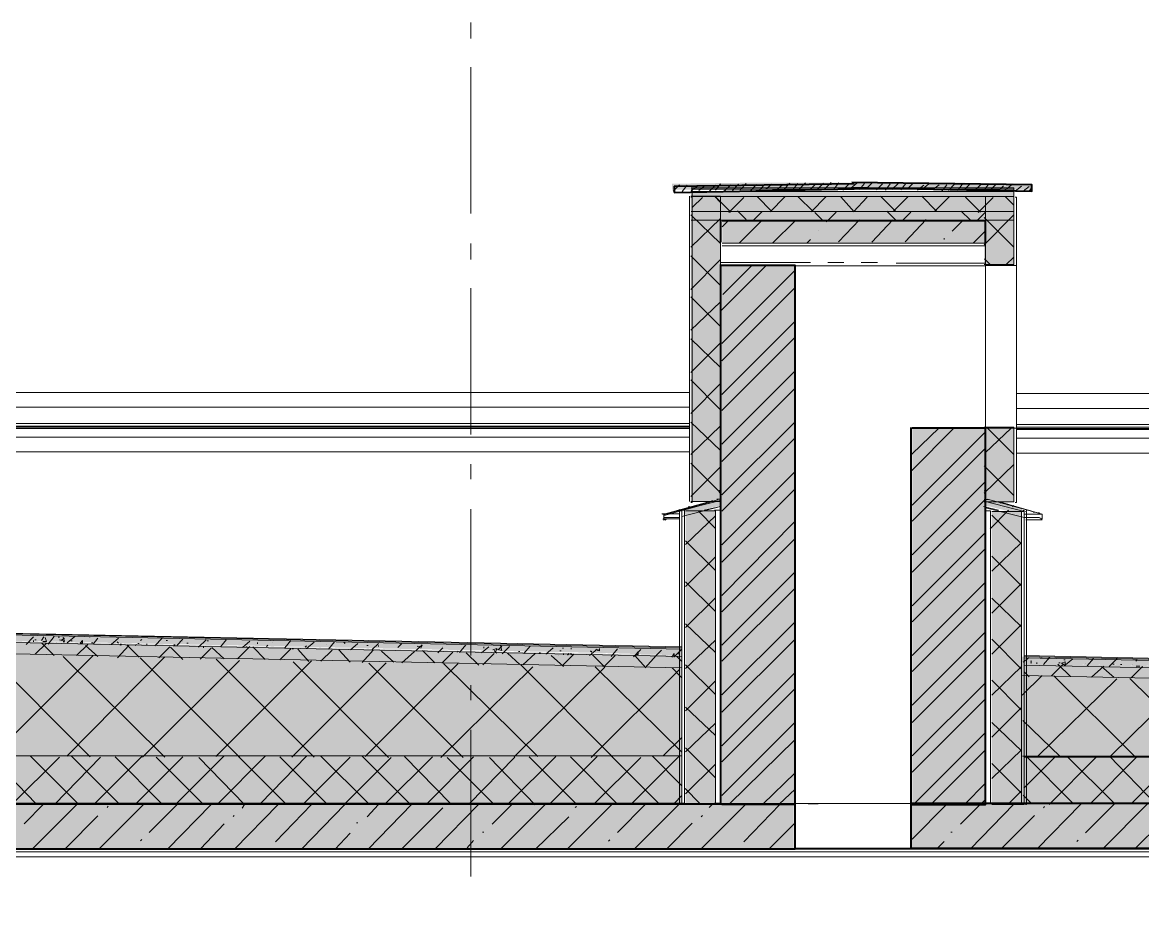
# Model space of a CAD drawing. Header units: millimetres. Extents: x -135211 to 49383, y -8033 to 228499.
# Drawn here: x -48129 to -44308, y 19019 to 22028 of the extents above; entities that cross this region are included whole.
import ezdxf

# ---------------------------------------------------------------- set-up
doc = ezdxf.new("R2010")
doc.units = ezdxf.units.MM
doc.layers.add('PDF _Геометрия', color=7, linetype='Continuous', true_color=0x1d1d1d)
doc.layers.add('PDF _Сплошная заливка', color=7, linetype='Continuous', true_color=0xffffff)

msp = doc.modelspace()

# ---------------------------------------------------------------- hatches: boundary and pattern name
at = {"layer": 'PDF _Сплошная заливка', "transparency": 33554559}
msp.add_hatch(color=256, dxfattribs=at).paths.add_polyline_path([(-45889.3, 21456.8), (-45705.8, 21460.6), (-45502.7, 21464.8), (-45092, 21464.8), (-44709.2, 21456.8), (-44686.4, 21456.8), (-44686.4, 21477.5), (-44990.5, 21481.7), (-45604.2, 21481.7), (-45913.3, 21477.5), (-45913.3, 21456.8)])
h = msp.add_hatch(color=256, dxfattribs=at)
h.paths.add_polyline_path([(-44749.2, 21202.3), (-44749.2, 21434.5), (-44849.3, 21434.5), (-44849.3, 21202.3)])
h.paths.add_polyline_path([(-44749.2, 20647.8), (-44849.3, 20647.8), (-44849.3, 20393.8), (-44749.2, 20393.8)])
h = msp.add_hatch(color=256, dxfattribs=at)
h.paths.add_polyline_path([(-45778.1, 20393.7), (-45872.9, 20370.1), (-45872.9, 20348.9), (-45760.9, 20376.9), (-45748.2, 20376.9), (-45748.2, 20393.7)])
h.paths.add_polyline_path([(-44732.2, 20372.7), (-44816.6, 20393.7), (-44850.8, 20393.7), (-44850.8, 20376.9), (-44829.6, 20376.9), (-44744.9, 20355.7), (-44719.5, 20347.3), (-44719.5, 20368.4)])
h = msp.add_hatch(color=256, dxfattribs=at)
h.paths.add_polyline_path([(-33514.6, 19877.4), (-33628.9, 19873.2), (-33739, 19868.9), (-33967.5, 19860.5), (-34077.6, 19856.2), (-34306.2, 19847.8), (-34416.2, 19843.5), (-34530.5, 19839.3), (-34640.6, 19835.1), (-34869.2, 19826.6), (-34979.2, 19822.4), (-35207.8, 19813.9), (-35317.9, 19809.7), (-35546.5, 19801.2), (-35656.5, 19797), (-35770.8, 19792.7), (-35880.9, 19788.5), (-36109.5, 19780), (-36219.5, 19775.8), (-36448.1, 19767.3), (-36558.2, 19763.1), (-36672.5, 19758.9), (-36782.5, 19754.6), (-37011.1, 19746.2), (-37121.2, 19741.9), (-37349.8, 19733.5), (-37459.8, 19729.2), (-37688.4, 19720.8), (-37798.5, 19716.5), (-37798.5, 19720.8), (-37989, 19725), (-38378.4, 19733.5), (-38568.9, 19737.7), (-38958.3, 19746.2), (-39148.8, 19750.4), (-39538.3, 19758.9), (-39728.7, 19763.1), (-40118.2, 19771.6), (-40308.7, 19775.8), (-40698.1, 19784.3), (-40888.6, 19788.5), (-41278.1, 19797), (-41477, 19801.2), (-42289.8, 19818.1), (-42488.7, 19822.4), (-43504.6, 19843.5), (-43703.6, 19847.8), (-44516.4, 19864.7), (-44719.5, 19864.7), (-44719.5, 19839.3), (-44512.1, 19839.3), (-44308.9, 19835.1), (-44101.5, 19830.8), (-43695.1, 19822.4), (-43487.7, 19818.1), (-43284.5, 19813.9), (-43077.1, 19809.7), (-42670.7, 19801.2), (-42463.3, 19797), (-42056.9, 19788.5), (-41849.5, 19784.3), (-41646.3, 19780), (-41438.9, 19775.8), (-41032.5, 19767.3), (-40825.1, 19763.1), (-40621.9, 19758.9), (-40414.5, 19754.6), (-40008.1, 19746.2), (-39800.7, 19741.9), (-39394.3, 19733.5), (-39186.9, 19729.2), (-38983.7, 19725), (-38776.3, 19720.8), (-38369.9, 19712.3), (-38162.5, 19708.1), (-37756.1, 19699.6), (-37688.4, 19695.4), (-37688.4, 19699.6), (-37569.9, 19703.8), (-37455.6, 19708.1), (-37337.1, 19712.3), (-37108.5, 19720.8), (-36990, 19725), (-36761.4, 19733.5), (-36642.8, 19737.7), (-36414.3, 19746.2), (-36295.7, 19750.4), (-36067.1, 19758.9), (-35948.6, 19763.1), (-35720, 19771.6), (-35601.5, 19775.8), (-35487.2, 19780), (-35368.7, 19784.3), (-35140.1, 19792.7), (-35021.6, 19797), (-34793, 19805.4), (-34674.5, 19809.7), (-34445.9, 19818.1), (-34327.4, 19822.4), (-34098.8, 19830.8), (-33980.2, 19835.1), (-33751.7, 19843.5), (-33633.1, 19847.8), (-33518.8, 19852), (-33269.1, 19852), (-33133.6, 19847.8), (-33002.4, 19843.5), (-32866.9, 19839.3), (-32735.7, 19835.1), (-32600.3, 19830.8), (-32469, 19826.6), (-32333.6, 19822.4), (-32202.4, 19818.1), (-32066.9, 19813.9), (-31935.7, 19809.7), (-31800.2, 19805.4), (-31669, 19801.2), (-31533.5, 19797), (-31402.3, 19792.7), (-31266.8, 19788.5), (-31135.6, 19784.3), (-31000.2, 19780), (-30868.9, 19775.8), (-30733.5, 19771.6), (-30602.3, 19767.3), (-30466.8, 19763.1), (-30335.6, 19758.9), (-30200.1, 19754.6), (-30068.9, 19750.4), (-29933.4, 19746.2), (-29802.2, 19741.9), (-29666.7, 19737.7), (-29535.5, 19733.5), (-29400.1, 19729.2), (-29268.8, 19725), (-29133.4, 19720.8), (-29002.2, 19716.5), (-28866.7, 19712.3), (-28735.5, 19708.1), (-28600, 19703.8), (-28468.8, 19699.6), (-28396.8, 19695.4), (-28396.8, 19699.6), (-28219, 19703.8), (-27351.3, 19725), (-27088.8, 19729.2), (-26830.6, 19729.2), (-26830.6, 19754.6), (-27038, 19754.6), (-27249.7, 19750.4), (-27457.1, 19746.2), (-27668.7, 19741.9), (-27825.4, 19737.7), (-28307.9, 19725), (-28595.8, 19720.8), (-28595.8, 19725), (-28858.2, 19733.5), (-28985.2, 19737.7), (-29247.7, 19746.2), (-29374.7, 19750.4), (-29637.1, 19758.9), (-29764.1, 19763.1), (-30026.6, 19771.6), (-30153.5, 19775.8), (-30416, 19784.3), (-30543, 19788.5), (-30936.7, 19801.2), (-31063.7, 19805.4), (-31326.1, 19813.9), (-31453.1, 19818.1), (-31715.5, 19826.6), (-31842.5, 19830.8), (-32105, 19839.3), (-32232, 19843.5), (-32494.4, 19852), (-32621.4, 19856.2), (-32883.9, 19864.7), (-33010.9, 19868.9), (-33273.3, 19877.4)])
h.paths.add_polyline_path([(-49883.9, 19979), (-50082.1, 19983.1), (-50483, 19983.1), (-50483, 19962), (-50281.8, 19962), (-49659.5, 19949.3), (-49456.3, 19945.1), (-48834.1, 19932.4), (-48630.9, 19928.2), (-48008.6, 19915.5), (-47805.4, 19911.3), (-47183.2, 19898.6), (-46980, 19894.3), (-46357.7, 19881.6), (-46154.5, 19877.4), (-46014.9, 19873.2), (-45879.4, 19868.9), (-45879.4, 19894.3), (-46277.3, 19902.8), (-46480.5, 19907), (-46878.4, 19915.5), (-47081.6, 19919.7), (-47479.5, 19928.2), (-47682.7, 19932.4), (-48080.6, 19940.9), (-48283.8, 19945.1), (-48681.7, 19953.6), (-48884.9, 19957.8), (-49282.8, 19966.3), (-49486, 19970.5)])
h = msp.add_hatch(color=256, dxfattribs=at)
h.paths.add_polyline_path([(-33518.8, 19852), (-33633.1, 19847.8), (-33751.7, 19843.5), (-33980.2, 19835.1), (-34098.8, 19830.8), (-34327.4, 19822.4), (-34445.9, 19818.1), (-34674.5, 19809.7), (-34793, 19805.4), (-35021.6, 19797), (-35140.1, 19792.7), (-35368.7, 19784.3), (-35487.2, 19780), (-35601.5, 19775.8), (-35720, 19771.6), (-35948.6, 19763.1), (-36067.1, 19758.9), (-36295.7, 19750.4), (-36414.3, 19746.2), (-36642.8, 19737.7), (-36761.4, 19733.5), (-36990, 19725), (-37108.5, 19720.8), (-37337.1, 19712.3), (-37455.6, 19708.1), (-37569.9, 19703.8), (-37688.4, 19699.6), (-37798.5, 19695.4), (-37798.5, 19699.6), (-38204.8, 19708.1), (-38412.3, 19712.3), (-38818.6, 19720.8), (-39026.1, 19725), (-39432.4, 19733.5), (-39639.9, 19737.7), (-40046.2, 19746.2), (-40253.6, 19750.4), (-40660, 19758.9), (-40867.4, 19763.1), (-41070.6, 19767.3), (-41278.1, 19771.6), (-41477, 19775.8), (-42289.8, 19792.7), (-42488.7, 19797), (-43504.6, 19818.1), (-43703.6, 19822.4), (-44516.4, 19839.3), (-44719.5, 19839.3), (-44719.5, 19801.2), (-44520.6, 19801.2), (-37756.1, 19657.3), (-37684.2, 19653), (-37684.2, 19657.3), (-37455.6, 19665.7), (-37345.5, 19670), (-37116.9, 19678.4), (-37006.9, 19682.7), (-36892.6, 19686.9), (-36782.5, 19691.1), (-36553.9, 19699.6), (-36443.9, 19703.8), (-36329.6, 19708.1), (-36219.5, 19712.3), (-35990.9, 19720.8), (-35880.9, 19725), (-35766.6, 19729.2), (-35656.5, 19733.5), (-35428, 19741.9), (-35317.9, 19746.2), (-35203.6, 19750.4), (-35093.5, 19754.6), (-34865, 19763.1), (-34754.9, 19767.3), (-34640.6, 19771.6), (-34530.5, 19775.8), (-34302, 19784.3), (-34191.9, 19788.5), (-34077.6, 19792.7), (-33967.5, 19797), (-33739, 19805.4), (-33628.9, 19809.7), (-33514.6, 19813.9), (-33273.3, 19813.9), (-33010.9, 19805.4), (-32883.9, 19801.2), (-32621.4, 19792.7), (-32494.4, 19788.5), (-32232, 19780), (-32105, 19775.8), (-31842.5, 19767.3), (-31715.5, 19763.1), (-31453.1, 19754.6), (-31326.1, 19750.4), (-31063.7, 19741.9), (-30936.7, 19737.7), (-30543, 19725), (-30416, 19720.8), (-30153.5, 19712.3), (-30026.6, 19708.1), (-29764.1, 19699.6), (-29637.1, 19695.4), (-29374.7, 19686.9), (-29247.7, 19682.7), (-28985.2, 19674.2), (-28858.2, 19670), (-28595.8, 19661.5), (-28468.8, 19657.3), (-28396.8, 19653), (-28396.8, 19657.3), (-28219, 19661.5), (-27004.1, 19691.1), (-26830.6, 19691.1), (-26830.6, 19729.2), (-27038, 19729.2), (-27249.7, 19725), (-27457.1, 19720.8), (-27668.7, 19716.5), (-28265.6, 19703.8), (-28600, 19699.6), (-28600, 19703.8), (-28735.5, 19708.1), (-28866.7, 19712.3), (-29002.2, 19716.5), (-29133.4, 19720.8), (-29268.8, 19725), (-29400.1, 19729.2), (-29535.5, 19733.5), (-29666.7, 19737.7), (-29802.2, 19741.9), (-29933.4, 19746.2), (-30068.9, 19750.4), (-30200.1, 19754.6), (-30335.6, 19758.9), (-30466.8, 19763.1), (-30602.3, 19767.3), (-30733.5, 19771.6), (-30868.9, 19775.8), (-31000.2, 19780), (-31135.6, 19784.3), (-31266.8, 19788.5), (-31402.3, 19792.7), (-31533.5, 19797), (-31669, 19801.2), (-31800.2, 19805.4), (-31935.7, 19809.7), (-32066.9, 19813.9), (-32202.4, 19818.1), (-32333.6, 19822.4), (-32469, 19826.6), (-32600.3, 19830.8), (-32735.7, 19835.1), (-32866.9, 19839.3), (-33002.4, 19843.5), (-33133.6, 19847.8), (-33269.1, 19852)])
h.paths.add_polyline_path([(-49883.9, 19953.6), (-50082.3, 19957.7), (-50483, 19957.7), (-50483, 19923.9), (-50290.3, 19923.9), (-50091.3, 19919.7), (-49896.6, 19915.5), (-49697.6, 19911.3), (-49502.9, 19907), (-49304, 19902.8), (-49109.2, 19898.6), (-48910.3, 19894.3), (-48715.6, 19890.1), (-48516.6, 19885.9), (-48321.9, 19881.6), (-47924, 19873.2), (-47729.3, 19868.9), (-47530.3, 19864.7), (-47335.6, 19860.5), (-47136.6, 19856.2), (-46941.9, 19852), (-46742.9, 19847.8), (-46548.2, 19843.5), (-46349.3, 19839.3), (-46154.5, 19835.1), (-45879.4, 19830.8), (-45879.4, 19868.9), (-46277.3, 19877.4), (-46480.5, 19881.6), (-46878.4, 19890.1), (-47081.6, 19894.3), (-47479.5, 19902.8), (-47682.7, 19907), (-48080.6, 19915.5), (-48283.8, 19919.7), (-48681.7, 19928.2), (-48884.9, 19932.4), (-49282.8, 19940.9), (-49486, 19945.1)])
h = msp.add_hatch(color=256, dxfattribs=at)
h.paths.add_polyline_path([(-33514.6, 19813.9), (-33628.9, 19809.7), (-33739, 19805.4), (-33967.5, 19797), (-34077.6, 19792.7), (-34191.9, 19788.5), (-34302, 19784.3), (-34530.5, 19775.8), (-34640.6, 19771.6), (-34754.9, 19767.3), (-34865, 19763.1), (-35093.5, 19754.6), (-35203.6, 19750.4), (-35317.9, 19746.2), (-35428, 19741.9), (-35656.5, 19733.5), (-35766.6, 19729.2), (-35880.9, 19725), (-35990.9, 19720.8), (-36219.5, 19712.3), (-36329.6, 19708.1), (-36443.9, 19703.8), (-36553.9, 19699.6), (-36782.5, 19691.1), (-36892.6, 19686.9), (-37006.9, 19682.7), (-37116.9, 19678.4), (-37345.5, 19670), (-37455.6, 19665.7), (-37798.5, 19653), (-37798.5, 19657.3), (-37989, 19661.5), (-38378.4, 19670), (-38568.9, 19674.2), (-38958.3, 19682.7), (-39148.8, 19686.9), (-39538.3, 19695.4), (-39728.7, 19699.6), (-40118.2, 19708.1), (-40308.7, 19712.3), (-40698.1, 19720.8), (-40888.6, 19725), (-41278.1, 19733.5), (-41477, 19737.7), (-42289.8, 19754.6), (-42488.7, 19758.9), (-43504.6, 19780), (-43703.6, 19784.3), (-44516.4, 19801.2), (-44719.5, 19801.2), (-44719.5, 19526), (-26830.6, 19526), (-26830.6, 19691.1), (-27038, 19691.1), (-27249.7, 19686.9), (-27457.1, 19682.7), (-27668.7, 19678.4), (-27825.4, 19674.2), (-28307.9, 19661.5), (-28595.8, 19657.3), (-28595.8, 19661.5), (-28858.2, 19670), (-28985.2, 19674.2), (-29247.7, 19682.7), (-29374.7, 19686.9), (-29637.1, 19695.4), (-29764.1, 19699.6), (-30026.6, 19708.1), (-30153.5, 19712.3), (-30416, 19720.8), (-30543, 19725), (-30936.7, 19737.7), (-31063.7, 19741.9), (-31326.1, 19750.4), (-31453.1, 19754.6), (-31715.5, 19763.1), (-31842.5, 19767.3), (-32105, 19775.8), (-32232, 19780), (-32494.4, 19788.5), (-32621.4, 19792.7), (-32883.9, 19801.2), (-33010.9, 19805.4), (-33273.3, 19813.9)])
h.paths.add_polyline_path([(-49883.9, 19915.5), (-50081.5, 19919.6), (-50483, 19919.6), (-50483, 19526), (-45879.4, 19526), (-45879.4, 19830.8), (-46277.3, 19839.3), (-46480.5, 19843.5), (-46878.4, 19852), (-47081.6, 19856.2), (-47479.5, 19864.7), (-47682.7, 19868.9), (-48080.6, 19877.4), (-48283.8, 19881.6), (-48681.7, 19890.1), (-48884.9, 19894.3), (-49282.8, 19902.8), (-49486, 19907)])
h = msp.add_hatch(color=256, dxfattribs=at)
h.paths.add_polyline_path([(-45879.4, 19365.2), (-45879.4, 19525.2), (-50648.6, 19525.2), (-50648.6, 19365.2)])
h.paths.add_polyline_path([(-26648.6, 19365.2), (-26648.6, 19525.2), (-44719.5, 19525.2), (-44719.5, 19365.2)])
h = msp.add_hatch(color=256, dxfattribs=at)
h.paths.add_polyline_path([(-45498.4, 19212.8), (-45498.4, 19361.8), (-50895.1, 19361.8), (-50895.1, 19212.8)])
h.paths.add_polyline_path([(-26398.8, 19212.8), (-26398.8, 19361.8), (-45100.5, 19361.8), (-45100.5, 19212.8)])

# ---------------------------------------------------------------- linework, layer by layer
at = {"layer": 'PDF _Геометрия', "color": 7, "lineweight": 9}
for points in [[(-46599.1, 21973), (-46599.1, 22027.7)], [(-46599.1, 21375.8), (-46599.1, 21875.2)], [(-45853.3, 21434.9), (-45853.3, 21434.9)], [(-45849.4, 20393.6), (-45748, 20393.6), (-45748, 21435.1), (-45849.4, 21435.1)], [(-45848.4, 21353.6), (-44747.8, 21353.6), (-44747.8, 21383.4), (-44747.8, 21434.5), (-44747.8, 21451.3), (-44747.8, 21459.4), (-44747.8, 21463.8), (-45848.4, 21463.8)], [(-44747.8, 21459.4), (-45848.4, 21459.4)], [(-44747.8, 21451.3), (-45848.4, 21451.3)], [(-44747.8, 21434.5), (-45848.4, 21434.5)], [(-45844.5, 21461.6), (-45844.5, 21457.3), (-45844.5, 21448.7), (-45844.5, 21432.1), (-45844.5, 21381.2), (-45844.5, 21351.7)], [(-44849.3, 21201.6), (-44747.8, 21201.6), (-44747.8, 21434.5), (-44849.3, 21434.5)], [(-45848.8, 20390.7), (-45844.5, 20390.7), (-45844.5, 21432.1), (-45848.8, 21432.1)], [(-44739, 21431.8), (-44739, 21198.9), (-44844.8, 21198.9)], [(-44844.3, 21431.2), (-44844.3, 21198.1), (-44844.3, 20643.5), (-44844.3, 21139), (-44844.3, 21198.1), (-44844.3, 20643.5)], [(-44743.3, 21198.9), (-44739, 21198.9), (-44739, 21431.8), (-44743.3, 21431.8)], [(-44739, 21431.8), (-44739, 21431.8)], [(-44747.8, 21383.4), (-45848.4, 21383.4)], [(-46599.1, 21219.5), (-46599.1, 21274.3)], [(-45748, 21278.4), (-45748, 21202.2)], [(-45742, 21198.1), (-44844.3, 21198.1), (-44844.3, 21274.5), (-45742, 21274.5)], [(-45742, 21265.8), (-44844.3, 21265.8)], [(-45745.7, 21209.3), (-45440.9, 21209.3)], [(-45381.9, 21209.2), (-45326.9, 21209.2)], [(-45267.9, 21209.3), (-45212.8, 21209.3)], [(-45149, 21206.7), (-44844.3, 21206.7)], [(-44739, 21198.9), (-44739, 21198.9)], [(-44739, 21198.9), (-44739, 20644.2)], [(-46599.1, 20622.3), (-46599.1, 21121.8)], [(-45853.3, 20766.1), (-51127.8, 20766.1)], [(-26445.1, 20761.8), (-44737.5, 20761.8)], [(-45853.3, 20715.2), (-50365.7, 20715.2)], [(-26445.1, 20711), (-44737.5, 20711)], [(-50344.8, 20651.4), (-45853.3, 20651.4), (-50763.9, 20651.4)], [(-45853.3, 20647.1), (-50763.9, 20647.1)], [(-50479.9, 20643.4), (-45853.3, 20643.4)], [(-45853.3, 20660), (-50332, 20660)], [(-44849.3, 20393), (-44747.8, 20393), (-44747.8, 20647), (-44849.3, 20647)], [(-44844.8, 20644.2), (-44739, 20644.2), (-44739, 20390.2)], [(-44743.3, 20390.2), (-44739, 20390.2), (-44739, 20644.2), (-44743.3, 20644.2)], [(-44739, 20644.2), (-44739, 20644.2)], [(-26445.1, 20656), (-44737.5, 20656)], [(-26445.1, 20643.3), (-44737.5, 20643.3)], [(-44737.5, 20639.1), (-26445.1, 20639.1)], [(-46599.1, 20469.8), (-46599.1, 20520.8)], [(-45752.3, 20402.2), (-45748, 20402.2), (-45748, 20431.7), (-45752.3, 20431.7)], [(-45748, 20429), (-45748, 20399.5)], [(-45748, 20402.2), (-45748, 20402.2)], [(-44848.6, 20400.6), (-44844.3, 20400.6), (-44844.3, 20430.4), (-44848.6, 20430.4)], [(-44844.3, 20427.7), (-44844.3, 20398.5)], [(-46599.1, 19868.9), (-46599.1, 20368.3)], [(-45791.9, 20392), (-45944.2, 20349.7)], [(-45939.7, 20346.7), (-45783.1, 20389.1)], [(-45888.4, 20364.6), (-45888.4, 19365.5)], [(-45883.9, 19365.1), (-45879.6, 19365.1), (-45879.6, 20364.3), (-45883.9, 20364.3)], [(-45879.6, 20364.3), (-45879.6, 20343.4)], [(-45879.5, 20343.2), (-45748, 20377), (-45748, 20397.9), (-45879.5, 20364.1)], [(-45879.4, 19365.3), (-45870.9, 19365.3), (-45870.9, 20364.1), (-45879.4, 20364.1)], [(-45853.3, 20393.6), (-45853.3, 20393.6)], [(-45748, 20377), (-45803.3, 20364.1)], [(-45768.9, 19365), (-45748, 19365), (-45748, 20364.1), (-45768.9, 20364.1)], [(-45756.8, 20399.7), (-45756.8, 20399.7)], [(-45756.8, 20399.7), (-45756.8, 20399.7)], [(-44800.4, 20364.3), (-44851.4, 20377.3)], [(-44844.3, 20398.5), (-44844.3, 20398.5)], [(-44844.3, 20394.1), (-44844.3, 20373)], [(-44844.1, 20372.6), (-44712.7, 20338.9), (-44712.7, 20360.1), (-44844.1, 20393.7)], [(-44655.6, 20334.5), (-44651.3, 20334.5), (-44660, 20338.3), (-44651.3, 20334.5), (-44651.3, 20351.3), (-44837.6, 20401.8), (-44651.3, 20351.3), (-44710.5, 20351.3)], [(-44835.5, 20400.5), (-44835.5, 20400.5)], [(-44835.5, 20400.5), (-44835.5, 20400.5)], [(-44807.7, 20393.7), (-44651.3, 20351.3), (-44651.3, 20334.5), (-44651.3, 20351.3), (-44799.6, 20393.7)], [(-44739, 20390.2), (-44739, 20390.2)], [(-45888.4, 20351.7), (-45947.9, 20351.7)], [(-45945.3, 20333.4), (-45941, 20333.4)], [(-45888.4, 20335.1), (-45943.6, 20335.1)], [(-45941, 20330.7), (-45941, 20330.7)], [(-45941, 20330.7), (-45941, 20330.7)], [(-45932.3, 20334.7), (-45932.3, 20334.7)], [(-45932.3, 20334.7), (-45932.3, 20334.7)], [(-45883.9, 19362.5), (-45879.6, 19362.5), (-45879.6, 20361.6), (-45883.9, 20361.6)], [(-45867, 19363), (-45765.6, 19363), (-45765.6, 20361.8), (-45867, 20361.8)], [(-45765.6, 20361.8), (-45765.6, 20361.8)], [(-45765.6, 20361.8), (-45765.6, 19363)], [(-44847.9, 19363.2), (-44826.7, 19363.2), (-44826.7, 20362.5), (-44847.9, 20362.5)], [(-44844.3, 20360), (-44844.3, 19360.9)], [(-44826.7, 20362.5), (-44826.7, 20362.5)], [(-44826.7, 19363.2), (-44826.7, 20362.5)], [(-44823, 19360.8), (-44721.5, 19360.8), (-44721.5, 20360.2), (-44823, 20360.2)], [(-44712.7, 19360.6), (-44712.7, 20360.1), (-44721.4, 20360.1)], [(-44717, 19363.3), (-44712.7, 19363.3), (-44712.7, 20362.8), (-44717, 20362.8)], [(-44708.2, 19360.4), (-44703.9, 19360.4), (-44703.9, 20359.4), (-44708.2, 20359.4)], [(-44651.3, 20331.7), (-44655.6, 20335.5), (-44651.3, 20331.7), (-44706.1, 20331.7)], [(-44660, 20338.9), (-44660, 20338.9)], [(-44660, 20338.9), (-44660, 20338.9)], [(-44651.3, 20334.5), (-44651.3, 20351.3)], [(-44651.3, 20334.5), (-44651.3, 20334.5)], [(-44651.3, 20334.5), (-44651.3, 20334.5)], [(-50489.3, 19526.4), (-45879.6, 19526.4), (-45879.6, 19827), (-45879.6, 19865), (-45879.6, 19890.2), (-45879.6, 19894.5), (-45879.6, 19898.7), (-50489.3, 19992)], [(-44712.7, 19868.7), (-44712.7, 19864.4), (-44712.7, 19860.6), (-44712.7, 19835.1), (-44712.7, 19797.1), (-44712.7, 19521.8), (-44712.7, 19360.6), (-44721.4, 19360.6)], [(-39781.7, 19763.5), (-44713.8, 19869.3)], [(-46599.1, 19716.4), (-46599.1, 19767.4)], [(-44712.7, 19521.7), (-26822.4, 19521.7), (-26822.4, 19686.8), (-26822.4, 19724.9), (-26822.4, 19750.3), (-26822.4, 19754.5), (-26822.4, 19758.8), (-27660.4, 19741.8)], [(-46599.1, 19115.4), (-46599.1, 19614.9)], [(-50650.5, 19365.1), (-45879.6, 19365.1), (-45879.6, 19526.4), (-50650.5, 19526.4)], [(-44718.4, 19364.3), (-26646.9, 19364.3), (-26646.9, 19525.2), (-44718.4, 19525.2)], [(-45879.6, 19365.1), (-45879.6, 19365.1)], [(-45765.6, 19363), (-45765.6, 19363)], [(-45496.6, 19364.1), (-45098.7, 19364.1), (-45098.7, 19211.7), (-45496.6, 19211.7)], [(-45493.6, 19362), (-45493.6, 19209.8)], [(-45448.5, 19363.2), (-45414.6, 19363.2)], [(-45416, 19364.1), (-45098.7, 19364.1)], [(-44826.7, 19363.2), (-44826.7, 19363.2)], [(-44712.7, 19360.6), (-44712.7, 19360.6)], [(-50648.6, 19199.2), (-26646.9, 19199.2), (-26646.9, 19182.3), (-50648.6, 19182.3), (-26646.9, 19182.3)], [(-27190.9, 19195.8), (-27190.9, 19208.6), (-50093.8, 19208.6)]]:
    msp.add_lwpolyline(points, dxfattribs=at)
at = {"layer": 'PDF _Геометрия', "lineweight": 9}
for points in [[(-45909.8, 21452.6), (-45888.4, 21473.5)], [(-45879.2, 21451.6), (-45862.1, 21473.1)], [(-45786.5, 21451.4), (-45765.6, 21472.3)], [(-45765.2, 21456), (-45748, 21477.4)], [(-45733.9, 21452.9), (-45712.9, 21473.8)], [(-45707.5, 21454.7), (-45686.6, 21476.2)], [(-45681.2, 21457.1), (-45660.3, 21478)], [(-45646.1, 21453.5), (-45625.2, 21474.9)], [(-45616.1, 21453.2), (-45598.9, 21474.1)], [(-45593.5, 21459.3), (-45572.5, 21476)], [(-45558.4, 21455.8), (-45537.4, 21473)], [(-45532.1, 21457.7), (-45511.1, 21479.2)], [(-45501.5, 21457.4), (-45484.8, 21478.4)], [(-45479.5, 21459.3), (-45458.5, 21480.3)], [(-45444.4, 21455.8), (-45423.4, 21477.3)], [(-45418.1, 21458.3), (-45397.1, 21479.3)], [(-45391.7, 21460.2), (-45370.7, 21481.3)], [(-45361.1, 21459.5), (-45344.4, 21480.5)], [(-45330.3, 21456), (-45309.3, 21477.1)], [(-45304, 21462.3), (-45283, 21479.6)], [(-45273.4, 21457.9), (-45256.7, 21478.9)], [(-45251.4, 21459.9), (-45230.3, 21480.9)], [(-45216.3, 21456.5), (-45195.3, 21477.5)], [(-45185.7, 21455.8), (-45168.9, 21476.9)], [(-45163.7, 21457.8), (-45142.6, 21478.9)], [(-45133, 21457.2), (-45116.3, 21478.3)], [(-45111, 21459.3), (-45090, 21480.3)], [(-45076, 21455.9), (-45054.9, 21472.7)], [(-45058.4, 21460.7), (-45037.3, 21477.5)], [(-45023.3, 21457.4), (-45002.2, 21474.2)], [(-44992.7, 21452.4), (-44975.9, 21473.6)], [(-44970.7, 21454.6), (-44949.6, 21475.7)], [(-44940, 21454), (-44923.3, 21475.1)], [(-44918.1, 21456.1), (-44896.9, 21477.3)], [(-44883, 21452.9), (-44861.8, 21474)], [(-44852.3, 21452.3), (-44835.5, 21473.5)], [(-44830.3, 21453.9), (-44809.2, 21475.1)], [(-44777.7, 21455.6), (-44756.5, 21472.4)], [(-45847.9, 21452.8), (-45827, 21469.4)], [(-45821.6, 21454.5), (-45800.7, 21471.7)], [(-45748, 21414.1), (-45768.9, 21435.1)], [(-45572.5, 21383), (-45623.1, 21434.1)], [(-45151.4, 21384.4), (-45202.2, 21435.2)], [(-45158.3, 21383.6), (-45107.5, 21434.5)], [(-45011, 21383.8), (-45061.9, 21434.7)], [(-45018, 21383.1), (-44967.1, 21434)], [(-44799.7, 21453.4), (-44782.9, 21470.8)], [(-44742.6, 21452.4), (-44721.5, 21469.2)], [(-44716.3, 21451.9), (-44695.1, 21468.7)], [(-44695, 21452.5), (-44686.4, 21465)], [(-45712.9, 21380.9), (-45763.9, 21431.4)], [(-45720.1, 21379.8), (-45669, 21430.9)], [(-45579.2, 21382), (-45528.7, 21433.1)], [(-45432.1, 21382.6), (-45482.8, 21433.3)], [(-45438.9, 21381.7), (-45388.3, 21432.4)], [(-45291.8, 21382), (-45338.1, 21432.7)], [(-45294.3, 21381.2), (-45247.9, 21431.9)], [(-44861.8, 21380.8), (-44912.8, 21431.7)], [(-44843.5, 21405.1), (-44818, 21430.6), (-44868.9, 21379.6)], [(-45748, 21274.1), (-45849.4, 21371.7)], [(-45849.4, 21261.8), (-45748, 21358.9)], [(-45660.3, 21355.6), (-45689.8, 21385.1)], [(-45607.6, 21381.2), (-45637.2, 21351.7)], [(-45397.1, 21349.5), (-45426.7, 21379.1)], [(-45353.2, 21380.9), (-45382.8, 21351.2)], [(-45151.4, 21354.7), (-45181.1, 21384.4)], [(-45098.7, 21380.4), (-45128.5, 21351.2)], [(-44896.9, 21354.3), (-44926.7, 21384.1)], [(-44844.3, 21380.2), (-44874.1, 21350.9)], [(-44849.3, 21268.9), (-44747.8, 21371)], [(-44747.8, 21260.8), (-44849.3, 21362.3)], [(-45742.6, 21330.1), (-45721.7, 21351.5)], [(-45683.9, 21275.4), (-45607.6, 21351.7)], [(-45570, 21275.6), (-45493.6, 21351.5)], [(-45388.1, 21347.7), (-45379.5, 21352)], [(-45346, 21278.9), (-45274.2, 21354.9)], [(-45232, 21278.6), (-45160.2, 21354.7)], [(-45118, 21279), (-45046.1, 21355.3)], [(-44957.4, 21315.9), (-44923.3, 21350)], [(-45453.8, 21274.5), (-45440.9, 21286.9)], [(-45414.6, 21318.9), (-45414.6, 21318.9)], [(-44984.7, 21287.4), (-44984.7, 21291.7)], [(-44886.6, 21274.5), (-44844.3, 21316.8)], [(-45748, 21130.3), (-45849.4, 21231.7)], [(-45849.4, 21117.4), (-45748, 21219.4)], [(-44826.7, 21200.7), (-44847.9, 21221.9)], [(-44773.3, 21201.6), (-44747.8, 21226.6)], [(-45746.5, 21044.5), (-45590.1, 21201.5)], [(-45743.3, 20932.8), (-45493.6, 21182.5)], [(-45740, 21100.2), (-45642.7, 21197.4)], [(-45748, 20990.8), (-45849.4, 21092.2)], [(-45743.3, 20873.1), (-45493.6, 21123.3)], [(-45849.4, 20977.9), (-45748, 21075)], [(-45743.3, 20759), (-45493.6, 21008.7)], [(-45748, 20850.7), (-45849.4, 20948.4)], [(-45743.3, 20704.1), (-45493.6, 20953.8)], [(-45849.4, 20834.1), (-45748, 20935.5)], [(-45743.3, 20589.5), (-45493.6, 20839.7)], [(-45748, 20706.9), (-45849.4, 20808.4)], [(-45849.4, 20694.1), (-45748, 20796)], [(-45743.3, 20530.3), (-45493.6, 20780)], [(-45748, 20567.4), (-45849.4, 20664.6)], [(-45849.4, 20554.6), (-45748, 20651.7)], [(-45743.3, 20416.2), (-45493.6, 20665.9)], [(-45097.9, 20497.8), (-44949.6, 20646.2)], [(-45095.3, 20555.8), (-45002.2, 20644.6)], [(-44845.5, 20559.7), (-44756.5, 20644.4)], [(-44747.8, 20553.7), (-44841.1, 20647)], [(-45743.3, 20361.3), (-45493.6, 20611)], [(-45094.2, 20381.1), (-44844.3, 20631)], [(-45094.2, 20326.4), (-44844.3, 20576.3)], [(-45748, 20423.1), (-45849.4, 20525.1)], [(-44849.3, 20422.3), (-44747.8, 20520)], [(-45849.4, 20410.8), (-45748, 20512.2)], [(-45743.3, 20246.7), (-45493.6, 20496.4)], [(-44747.8, 20414.2), (-44849.3, 20515.7)], [(-45094.2, 20212), (-44844.3, 20461.9)], [(-45752.3, 20423.1), (-45748, 20427.4)], [(-45743.3, 20187.5), (-45493.6, 20437.2)], [(-45094.2, 20152.9), (-44844.3, 20402.3)], [(-44848.6, 20422.3), (-44844.3, 20422.3)], [(-45892.7, 20361.9), (-45888.4, 20366.2)], [(-45857.6, 20376.5), (-45853.3, 20376.5)], [(-45813.7, 20381.2), (-45809.4, 20385.5)], [(-45778.6, 20395.9), (-45774.3, 20395.9)], [(-44839.9, 20400.5), (-44835.5, 20400.5)], [(-44835.5, 20400.5), (-44835.5, 20400.5)], [(-44828.8, 20300.4), (-44765.3, 20363.9)], [(-44809.2, 20393.2), (-44809.2, 20393.2)], [(-44791.6, 20387), (-44791.6, 20391.3)], [(-44769.7, 20382.4), (-44765.3, 20382.4)], [(-44752.1, 20376.2), (-44747.8, 20380)], [(-44721.5, 20368.3), (-44721.5, 20368.3)], [(-44703.9, 20362.2), (-44703.9, 20366.5)], [(-45941, 20339.2), (-45941, 20339.2)], [(-45927.8, 20351.6), (-45923.5, 20351.6)], [(-45867, 20247.6), (-45765.6, 20344.7)], [(-45765.6, 20302.3), (-45824.6, 20361.8)], [(-45743.3, 20073.4), (-45493.6, 20327.4)], [(-44721.5, 20250), (-44823, 20347.1)], [(-44681.9, 20357.5), (-44677.6, 20357.5)], [(-44664.4, 20355.7), (-44660, 20355.7)], [(-44655.6, 20334.5), (-44651.3, 20334.5), (-44651.3, 20338.3)], [(-45094.2, 20038.5), (-44844.3, 20288.4)], [(-45765.6, 20158.5), (-45867, 20259.9)], [(-45743.3, 20018), (-45493.6, 20268.2)], [(-44823, 20156.6), (-44721.5, 20254.3)], [(-45094.2, 19983.2), (-44844.3, 20233.1)], [(-45867, 20103.8), (-45765.6, 20205.2)], [(-44721.5, 20106.1), (-44823, 20207.6)], [(-45743.3, 19903.9), (-45493.6, 20153.6)], [(-45765.6, 20019.1), (-45867, 20120.4)], [(-45743.3, 19849), (-45493.6, 20098.7)], [(-45094.2, 19868.8), (-44844.3, 20118.7)], [(-44823, 20012.7), (-44721.5, 20114.8)], [(-45867, 19963.8), (-45765.6, 20065.2)], [(-45094.2, 19814.1), (-44844.3, 20064)], [(-44721.5, 19966.6), (-44823, 20063.8)], [(-45743.3, 19734.4), (-45493.6, 19984.1)], [(-45765.6, 19879), (-45867, 19976.7)], [(-45094.2, 19699.7), (-44844.3, 19949.6)], [(-44823, 19873.2), (-44721.5, 19974.7)], [(-48116.3, 19906.6), (-48090.7, 19932.2)], [(-48090.7, 19930.6), (-48090.7, 19930.6)], [(-48090.7, 19915.4), (-48090.7, 19919.6)], [(-48086.1, 19922.2), (-48081.9, 19922.2)], [(-48085, 19873.4), (-48046.8, 19911.1)], [(-48063.9, 19920), (-48055.6, 19932.5)], [(-48020.5, 19868.6), (-48062.8, 19911)], [(-48059.4, 19916.8), (-48046.8, 19916.8), (-48051, 19929.9)], [(-48041.4, 19907.8), (-48020.5, 19933.4)], [(-48011.7, 19914.6), (-48011.7, 19914.6)], [(-48007.1, 19931.3), (-48002.9, 19931.3)], [(-48002.1, 19922.3), (-47985.4, 19918.1), (-47989.6, 19931.2)], [(-47997.9, 19919.7), (-47985.4, 19928.1)], [(-47989.6, 19915.5), (-47985.4, 19915.5)], [(-47975.9, 19911.8), (-47950.3, 19933.2)], [(-47963.3, 19919.1), (-47959.1, 19919.1)], [(-47944.6, 19868.7), (-47906.4, 19906.4)], [(-47901.8, 19932.1), (-47897.7, 19932.1)], [(-47893.1, 19912.1), (-47888.9, 19912.1)], [(-47888.1, 19907.4), (-47871.3, 19928.3)], [(-47826.3, 19906.8), (-47801.1, 19928.3)], [(-47805.3, 19915.2), (-47801.1, 19911)], [(-47801.1, 19906.8), (-47801.1, 19906.8)], [(-47801.1, 19906.8), (-47801.1, 19906.8)], [(-47796.6, 19904.2), (-47792.4, 19908.4), (-47792.4, 19904.2)], [(-47743.9, 19902.6), (-47739.7, 19906.8)], [(-47735.1, 19909.4), (-47730.9, 19909.4)], [(-47726.4, 19919.4), (-47722.2, 19923.6)], [(-47704.6, 19908.9), (-47704.6, 19904.7)], [(-47677.2, 19902.2), (-47652, 19927.4)], [(-47638.6, 19920), (-47634.4, 19920)], [(-47608.1, 19901.2), (-47612.3, 19905.4), (-47608.1, 19905.4)], [(-47602.8, 19903.4), (-47581.8, 19924.4)], [(-47581.8, 19916), (-47581.8, 19916)], [(-47568.4, 19911.3), (-47564.2, 19911.3)], [(-47528.1, 19897.3), (-47502.8, 19922.6)], [(-47498.3, 19918.4), (-47494, 19918.4)], [(-47453.7, 19898.2), (-47432.6, 19923.9)], [(-47378.9, 19896.5), (-47353.7, 19917.6)], [(-47327.3, 19913), (-47327.3, 19908.8)], [(-47283.5, 19919.1), (-47283.5, 19919.1)], [(-47274.7, 19911.8), (-47274.7, 19911.8)], [(-47234.4, 19894.9), (-47213.3, 19920.2)], [(-47159.7, 19892.9), (-47134.3, 19914.1)], [(-47090.4, 19906.1), (-47090.4, 19906.1)], [(-47085.3, 19889.9), (-47064.1, 19915.3)], [(-47033.3, 19914.1), (-47029, 19909.9), (-47029, 19914.1)], [(-47010.5, 19888.2), (-46985.2, 19909.3)], [(-46936.1, 19889), (-46915, 19910.2)], [(-46848.7, 19895.9), (-46836, 19908.7)], [(-46787, 19884.2), (-46765.8, 19905.4)], [(-45867, 19824.3), (-45765.6, 19921.4)], [(-45743.3, 19675.2), (-45493.6, 19924.9)], [(-44721.5, 19822.2), (-44823, 19924.3)], [(-47897.7, 19522.8), (-48248.8, 19874)], [(-47888.9, 19868.2), (-48231.7, 19525.3)], [(-47871.3, 19865), (-47913.7, 19903.2)], [(-47804.3, 19861.2), (-47766, 19903.1)], [(-47730.9, 19863.3), (-47773.4, 19905.2)], [(-47664, 19860.7), (-47625.7, 19898.5)], [(-47581.8, 19855.6), (-47624.3, 19897.6)], [(-47523.1, 19855.8), (-47485.3, 19894.2)], [(-47511.6, 19898.9), (-47511.6, 19894.7)], [(-47441.4, 19857.6), (-47483.5, 19896)], [(-47395.8, 19857), (-47353.7, 19899.1)], [(-47366.7, 19898), (-47362.4, 19898)], [(-47301, 19855.7), (-47343.2, 19897.9)], [(-47296.5, 19899.5), (-47292.2, 19903.8)], [(-47251.3, 19853.7), (-47213.3, 19891.7)], [(-47208.7, 19891.8), (-47204.5, 19891.8)], [(-47151.9, 19847.9), (-47189.9, 19890.7)], [(-47164.9, 19897.5), (-47160.6, 19901.7)], [(-47110.9, 19849.2), (-47072.9, 19887.2)], [(-47011.5, 19846.1), (-47049.6, 19888.4)], [(-47002.7, 19889.6), (-47002.7, 19889.6)], [(-46970.6, 19844.4), (-46932.5, 19886.7)], [(-46954.3, 19902.4), (-46950.1, 19902.4)], [(-46915, 19899.1), (-46915, 19903.3)], [(-46862.3, 19845.8), (-46904.7, 19883.9)], [(-46834.5, 19844.1), (-46792.1, 19882.2)], [(-46783.1, 19901.1), (-46774.6, 19897.4)], [(-46778.5, 19898.5), (-46765.8, 19902.8), (-46770, 19894.3)], [(-46721.9, 19843.5), (-46764.4, 19886)], [(-46757, 19885.4), (-46757, 19885.4)], [(-46712.6, 19878.4), (-46695.6, 19895.4)], [(-46698.7, 19842.4), (-46660.5, 19880.6)], [(-46695.6, 19898.1), (-46695.6, 19898.1)], [(-46647.2, 19879.8), (-46643, 19884.1)], [(-46637.9, 19879.2), (-46616.6, 19904.7)], [(-46572.8, 19835.9), (-46615.3, 19878.4)], [(-46563.2, 19877.4), (-46537.7, 19898.7)], [(-46558.4, 19837.3), (-46520.1, 19875.6)], [(-46555.2, 19893.6), (-46555.2, 19897.8)], [(-46524.1, 19888), (-46511.4, 19892.3), (-46515.6, 19879.5)], [(-46519.9, 19885.4), (-46511.4, 19876.8)], [(-46510.8, 19890.5), (-46493.8, 19886.2), (-46498.1, 19903.2)], [(-46506.6, 19887.8), (-46493.8, 19900.6)], [(-46493, 19874.5), (-46467.5, 19900)], [(-46432.4, 19838.4), (-46475, 19876.2)], [(-46452.1, 19523.7), (-46142.8, 19828.7), (-46185, 19870.9)], [(-46436.6, 19882.1), (-46432.4, 19882.1)], [(-46421.8, 19836.8), (-46379.7, 19875.2)], [(-46418.6, 19875.4), (-46397.3, 19900.9)], [(-46366.5, 19877.7), (-46362.2, 19877.7)], [(-46343.9, 19873.8), (-46318.3, 19895.1)], [(-46283.2, 19830.9), (-46325.4, 19868.7)], [(-46300.8, 19869.4), (-46300.8, 19869.4)], [(-46300.8, 19869.4), (-46300.8, 19869.4)], [(-46296.3, 19884.5), (-46292, 19884.5)], [(-46287.5, 19894.3), (-46283.2, 19894.3)], [(-46286, 19835.4), (-46248.1, 19873.3)], [(-46283.2, 19894.3), (-46283.2, 19894.3)], [(-46283.2, 19871.4), (-46283.2, 19875.7)], [(-46269.9, 19871.3), (-46265.7, 19875.5)], [(-46269.7, 19870.9), (-46256.9, 19875.2), (-46256.9, 19870.9)], [(-46265.7, 19868.6), (-46265.7, 19868.6)], [(-46256.9, 19890.7), (-46256.9, 19894.9)], [(-46194.8, 19868.7), (-46169.2, 19890)], [(-46191, 19884.8), (-46186.7, 19880.6)], [(-46191, 19882.2), (-46186.7, 19882.2)], [(-46173.2, 19888.7), (-46160.4, 19884.4), (-46160.4, 19892.4)], [(-46168.9, 19885.5), (-46160.4, 19889.7)], [(-46145.7, 19830.6), (-46107.8, 19868.6)], [(-46120.4, 19865.6), (-46099, 19891.2)], [(-46045.2, 19863.9), (-46020, 19889.5)], [(-46002.5, 19826.9), (-46040.4, 19869.1)], [(-46005.4, 19826.2), (-45967.4, 19868.5)], [(-45971.2, 19865.2), (-45949.8, 19886.6)], [(-45958.6, 19868.2), (-45958.6, 19868.2)], [(-45914.5, 19862.7), (-45905.9, 19875.5), (-45905.9, 19862.7)], [(-45904.8, 19865), (-45879.6, 19890.2)], [(-45892.7, 19874.9), (-45888.4, 19874.9)], [(-45094.2, 19640.6), (-44844.3, 19890)], [(-47643.2, 19522.1), (-47990.2, 19865.4)], [(-47643.2, 19863.9), (-47977.6, 19525.3)], [(-47388.8, 19522), (-47727.3, 19860.5)], [(-47388.8, 19852.1), (-47718.9, 19522)], [(-47143.1, 19850.6), (-47468.9, 19524.8)], [(-47134.3, 19521.7), (-47468.6, 19856)], [(-46888.6, 19843.3), (-47210.6, 19521.9)], [(-46879.9, 19521.4), (-47205.6, 19847.7)], [(-46643, 19841.6), (-46960.5, 19524.5)], [(-46625.4, 19521), (-46947.3, 19842.9)], [(-46388.5, 19830.3), (-46701.7, 19521.3)], [(-46371, 19523.8), (-46692.7, 19841.3)], [(-46116.5, 19523.2), (-46429.6, 19836.8)], [(-45879.6, 19538.7), (-46175.9, 19830.7)], [(-45879.6, 19847.8), (-45896.8, 19865)], [(-45765.6, 19735.3), (-45867, 19836.7)], [(-44823, 19733.7), (-44721.5, 19830.9)], [(-44716.3, 19845.6), (-44695.1, 19862.5)], [(-44690.7, 19849.9), (-44686.4, 19849.9)], [(-44690.7, 19843.9), (-44686.4, 19843.9)], [(-44668.8, 19845.2), (-44668.8, 19840.9)], [(-44655.6, 19860.2), (-44651.3, 19860.2)], [(-44646.1, 19838.6), (-44624.9, 19863.6)], [(-44619.1, 19799.3), (-44581.1, 19837.4)], [(-44554.7, 19797.3), (-44597.2, 19839.7)], [(-44594.2, 19843.5), (-44589.8, 19843.5)], [(-44576.6, 19854.1), (-44572.3, 19854.1)], [(-44571.5, 19836.9), (-44546, 19857.5)], [(-44563.5, 19858.3), (-44563.5, 19858.3)], [(-44502.1, 19842.8), (-44502.1, 19842.8)], [(-44497, 19833.7), (-44475.8, 19858.8)], [(-44483.2, 19794.6), (-44440.7, 19832.7)], [(-44405.6, 19793.6), (-44448.1, 19831.7)], [(-44422.4, 19831.6), (-44396.8, 19857.2)], [(-44409.9, 19838.8), (-44405.6, 19838.8)], [(-44383.6, 19838.5), (-44379.3, 19838.5)], [(-44347.3, 19793), (-44309.1, 19831.2)], [(-44344.2, 19837.6), (-44344.2, 19837.6)], [(-44331, 19849.9), (-44326.6, 19854.3)], [(-44330.4, 19832.9), (-44317.8, 19832.9), (-44322.2, 19832.9)], [(-44309.1, 19832.3), (-44309.1, 19832.3)], [(-45888.4, 19821.4), (-46188.9, 19520.8)], [(-45879.6, 19792.7), (-45913.4, 19827)], [(-45743.3, 19561.1), (-45493.6, 19810.8)], [(-44651.3, 19800.9), (-44719.2, 19733)], [(-44695.1, 19796.2), (-44712, 19813.6)], [(-44335.4, 19524), (-44610.7, 19799.3)], [(-45867, 19680), (-45765.6, 19781.9)], [(-45743.3, 19505.7), (-45493.6, 19755.9)], [(-45094.2, 19526.2), (-44844.3, 19776.1)], [(-44721.5, 19682.7), (-44823, 19784.2)], [(-44396.8, 19789.1), (-44667.6, 19522.7)], [(-44151.1, 19787.6), (-44417.8, 19525.3)], [(-44080.9, 19523.9), (-44351.6, 19790.2)], [(-45094.2, 19470.9), (-44844.3, 19720.8)], [(-45765.6, 19595.8), (-45867, 19692.9)], [(-44823, 19589.9), (-44721.5, 19691.4)], [(-45743.3, 19391.6), (-45493.6, 19641.3)], [(-44721.5, 19543.2), (-44823, 19640.3)], [(-44589.8, 19524.3), (-44717.1, 19647.2)], [(-45867, 19540.5), (-45765.6, 19637.6)], [(-45089.9, 19360.9), (-44844.3, 19606.4)], [(-45879.6, 19589.6), (-45943.4, 19526.4)], [(-45718, 19362), (-45493.6, 19582.1)], [(-48081.9, 19363.4), (-48238.6, 19524.2)], [(-47941.5, 19365.6), (-48102.6, 19526.2)], [(-47801.1, 19365), (-47962, 19525.9)], [(-47883.2, 19363.5), (-47722.2, 19524)], [(-47742.5, 19362.8), (-47581.8, 19523.6)], [(-47602.4, 19365.1), (-47441.4, 19526.1)], [(-47461.8, 19364.5), (-47301, 19525.8)], [(-47230.8, 19363.1), (-47391.7, 19523.9)], [(-47317.4, 19364.3), (-47160.6, 19525.3)], [(-47090.4, 19362.4), (-47251.1, 19523.5)], [(-46950.1, 19365.2), (-47110.9, 19525.6)], [(-46809.7, 19364.7), (-46970.3, 19525.3)], [(-46891.5, 19362.7), (-46730.7, 19523.5)], [(-46669.3, 19363.9), (-46825.9, 19524.7)], [(-46470.6, 19364.4), (-46309.6, 19524.8)], [(-46239.4, 19362.3), (-46400.5, 19523.4)], [(-46329.9, 19363.5), (-46169.2, 19524.8)], [(-45958.6, 19364.5), (-46119.7, 19525.1)], [(-46049.1, 19365.5), (-45888.4, 19526.2)], [(-45879.6, 19424.6), (-45981.4, 19526.4)], [(-45765.6, 19451.5), (-45867, 19553.4)], [(-45030.8, 19360.9), (-44844.3, 19547.3)], [(-44823, 19449.8), (-44721.5, 19547.5)], [(-44546, 19365.3), (-44707, 19526.3)], [(-44405.6, 19364.8), (-44566.3, 19525.6)], [(-44487.5, 19363), (-44326.6, 19523.8)], [(-44265.2, 19364.2), (-44421.8, 19525.1)], [(-44347.3, 19362.4), (-44186.2, 19523.5)], [(-48163.9, 19361.5), (-48002.9, 19522.5)], [(-48019.1, 19360.8), (-47862.6, 19522)], [(-47652, 19361.5), (-47812.6, 19522.7)], [(-47511.6, 19361), (-47672.5, 19521.9)], [(-47379.6, 19348.2), (-47371.2, 19360.8), (-47527.6, 19521.5)], [(-47172.2, 19360.7), (-47011.5, 19521.9)], [(-47032.1, 19360.5), (-46871.1, 19521.5)], [(-46751.3, 19362.1), (-46590.3, 19523.1)], [(-46520.1, 19360.8), (-46680.7, 19521.4)], [(-46606.4, 19361.7), (-46449.9, 19522.5)], [(-46379.7, 19360.1), (-46536.4, 19521)], [(-46099, 19362.2), (-46259.8, 19523)], [(-46181, 19360.5), (-46020, 19521)], [(-45867, 19396.8), (-45765.6, 19498.2)], [(-44721.5, 19399.3), (-44823, 19500.8)], [(-44713.4, 19416), (-44607.4, 19522)], [(-44627.6, 19360.5), (-44467, 19521.7)], [(-45603.9, 19362), (-45493.6, 19468.1)], [(-45818.2, 19363.9), (-45869.1, 19414.8)], [(-45548.5, 19362), (-45493.6, 19412.6)], [(-44916.4, 19360.9), (-44844.3, 19433)], [(-45904.8, 19365.1), (-45879.6, 19390.8)], [(-44861.1, 19360.9), (-44844.3, 19378.2)], [(-44768.1, 19360.8), (-44721.5, 19407.4)], [(-44686.4, 19362.7), (-44716.2, 19392.6)], [(-48123.5, 19294.7), (-48055.6, 19362.6)], [(-48093.7, 19210.3), (-47941.5, 19363)], [(-47866, 19210.8), (-47713.4, 19362.9)], [(-47840.4, 19350.6), (-47836.2, 19354.8)], [(-47696.5, 19265.7), (-47599.3, 19363.4)], [(-47633.6, 19208.5), (-47485.3, 19360.5)], [(-47405.3, 19208.5), (-47257.1, 19360.9)], [(-47266.1, 19233.9), (-47143.1, 19361.2)], [(-47177.1, 19208.8), (-47029, 19361.1)], [(-46953.1, 19318.9), (-46915, 19361.2)], [(-46949.3, 19208.9), (-46800.9, 19361.6)], [(-46835.2, 19209.7), (-46695.6, 19349.3)], [(-46721.1, 19209.2), (-46572.8, 19361.8)], [(-46526.3, 19294), (-46458.7, 19362.1)], [(-46497.1, 19209.8), (-46344.6, 19362.2)], [(-46268.8, 19210.1), (-46116.5, 19362.4)], [(-46243.6, 19350), (-46239.4, 19354.3)], [(-46099.8, 19265.1), (-46002.5, 19362.5)], [(-46040.5, 19210.1), (-45888.4, 19362.8)], [(-45812.8, 19210.9), (-45660.3, 19362.9)], [(-45787.2, 19350.4), (-45774.3, 19362.8)], [(-45668.8, 19233.7), (-45546.2, 19360.6)], [(-45094.4, 19242.9), (-44975.9, 19361.4)], [(-44929.6, 19293.5), (-44861.8, 19361.3)], [(-44895.9, 19209.4), (-44747.8, 19361.3)], [(-44667.6, 19209.7), (-44519.6, 19362)], [(-44646.8, 19349.3), (-44642.5, 19353.6)], [(-44503.1, 19264.6), (-44405.6, 19362.1)], [(-44443.7, 19209.7), (-44291.5, 19362.4)], [(-47981.3, 19211.6), (-47871.3, 19321.6)], [(-47521.9, 19209.9), (-47441.4, 19294.6)], [(-47410.5, 19319.3), (-47406.3, 19323.5)], [(-46989.4, 19297.8), (-46985.2, 19297.8)], [(-46379.8, 19207.7), (-46265.7, 19318.1)], [(-45929.2, 19212.1), (-45844.5, 19296.8)], [(-45813.7, 19318.5), (-45809.4, 19322.8)], [(-45582.4, 19209.8), (-45493.6, 19298.5)], [(-44787.8, 19213.2), (-44677.6, 19322.9)], [(-44332.2, 19211.6), (-44247.7, 19296.2)], [(-47062.2, 19208.4), (-47011.5, 19263.4)], [(-46559.5, 19266.8), (-46555.2, 19266.8)], [(-44962.7, 19266.2), (-44958.4, 19266.2)], [(-47726.4, 19236.6), (-47722.2, 19240.8)], [(-46611.6, 19212.8), (-46590.3, 19238.3)], [(-46129.6, 19235.6), (-46125.3, 19239.9)], [(-45010.1, 19209), (-44984.7, 19234.4)], [(-44532.8, 19234.9), (-44528.4, 19239.3)]]:
    msp.add_lwpolyline(points, dxfattribs=at)
at = {"layer": 'PDF _Геометрия', "color": 7, "lineweight": 40}
for points in [[(-45291.8, 21477), (-45905.6, 21468.3)], [(-45300, 21465), (-44686.4, 21452.5), (-44686.4, 21473.6), (-45300, 21482.3)], [(-45905.9, 21468.9), (-45905.9, 21447.5)], [(-45905.6, 21447.3), (-45291.8, 21460.2)], [(-45748, 21354.6), (-45748, 21278.4)], [(-44844.3, 21274.5), (-44844.3, 21350.9), (-45742, 21350.9)], [(-45748, 21202.2), (-45748, 19365)], [(-45743.3, 19362), (-45493.6, 19362), (-45493.6, 21199.2), (-45743.3, 21199.2)], [(-45098.7, 20646.8), (-45098.7, 19364.1), (-45098.7, 19211.7)], [(-45094.2, 19360.9), (-44844.3, 19360.9), (-44844.3, 20389.8), (-44844.3, 20643.5)], [(-44844.3, 20389.8), (-44844.3, 20643.5), (-45094.2, 20643.5)], [(-26646.9, 20363.3), (-26646.9, 19364.3), (-45098.9, 19364.3)], [(-50645.6, 19209.8), (-45493.6, 19209.8), (-45493.6, 19362), (-50645.6, 19362)], [(-45098.9, 19212), (-26646.9, 19212), (-26646.9, 18894.4), (-26901.2, 18894.4)]]:
    msp.add_lwpolyline(points, dxfattribs=at)
at = {"layer": 'PDF _Геометрия', "color": 7, "lineweight": 9}
for points in [[(-45853.3, 21434.9), (-45853.3, 20393.6)], [(-26445.1, 20647.5), (-44737.5, 20647.5)], [(-50479.9, 20613.3), (-45853.3, 20613.3)], [(-44737.5, 20609.4), (-26445.1, 20609.4)], [(-50479.9, 20563), (-45853.3, 20563)], [(-44737.5, 20558.6), (-26445.1, 20558.6)], [(-45748, 20402.2), (-45760.9, 20402.2)], [(-45756.8, 20399.7), (-45943, 20348.7)], [(-44848, 20400.5), (-44835.5, 20400.5)], [(-45941, 20333.4), (-45945.3, 20333.4)], [(-45941, 20347.8), (-45941, 20330.7)], [(-45941, 20347.8), (-45941, 20330.7)], [(-45940.8, 20330.4), (-45932.3, 20334.7), (-45936.6, 20330.4), (-45932.3, 20334.7)], [(-45939.3, 20339.4), (-45888.4, 20339.4)], [(-44711.1, 20338.9), (-44660, 20338.9)], [(-44651.3, 20334.5), (-44655.6, 20334.5)]]:
    msp.add_lwpolyline(points, close=True, dxfattribs=at)
at = {"layer": 'PDF _Геометрия', "lineweight": 9}
for points in [[(-44777.6, 21434.5), (-44747.8, 21404.6)], [(-45809.4, 21431.1), (-45843.2, 21397.3)], [(-47924, 19919.5), (-47924, 19911.2), (-47932.3, 19911.2)], [(-46028.8, 19881.3), (-46028.8, 19872.7), (-46037.3, 19872.7)], [(-44572.3, 19847), (-44572.3, 19834.5), (-44584.8, 19843.2)]]:
    msp.add_lwpolyline(points, close=True, dxfattribs=at)
at = {"layer": 'PDF _Геометрия', "color": 7, "lineweight": 20}
for points in [[(-45879.6, 19894.5), (-50489.3, 19992)], [(-45879.6, 19890.2), (-50489.3, 19987.7)], [(-45879.6, 19865), (-50489.3, 19962)], [(-45879.6, 19827), (-50489.3, 19923.9)], [(-44713.8, 19860.9), (-39781.7, 19759.3), (-44713.8, 19865.1)], [(-39781.7, 19733.9), (-44713.8, 19835.5)], [(-39790.4, 19698.5), (-44718.1, 19800.1)], [(-50650.5, 19365.1), (-45879.6, 19365.1)], [(-44718.4, 19364.3), (-26646.9, 19364.3)]]:
    msp.add_lwpolyline(points, dxfattribs=at)
at = {"layer": 'PDF _Сплошная заливка', "lineweight": 5, "transparency": 33554559}
for points in [[(-45849.4, 21435.1), (-45748, 21435.1), (-45849.4, 20393.6), (-45748, 20393.6)], [(-45848.4, 21451.3), (-44747.8, 21451.3), (-45848.4, 21434.5), (-44747.8, 21434.5)], [(-45848.4, 21434.5), (-44747.8, 21434.5), (-45848.4, 21383.4), (-44747.8, 21383.4)], [(-45848.4, 21383.4), (-44747.8, 21383.4), (-45848.4, 21353.6), (-44747.8, 21353.6)], [(-45742, 21350.9), (-44844.3, 21350.9), (-45742, 21274.5), (-44844.3, 21274.5)], [(-45743.3, 21199.2), (-45493.6, 21199.2), (-45743.3, 19362), (-45493.6, 19362)], [(-45094.2, 20643.5), (-44844.3, 20643.5), (-45094.2, 19360.9), (-44844.3, 19360.9)], [(-45867, 20361.8), (-45765.6, 20361.8), (-45867, 19363), (-45765.6, 19363)], [(-44823, 20360.2), (-44721.5, 20360.2), (-44823, 19360.8), (-44721.5, 19360.8)]]:
    msp.add_solid(points, dxfattribs=at)

doc.saveas('drawing.dxf')
